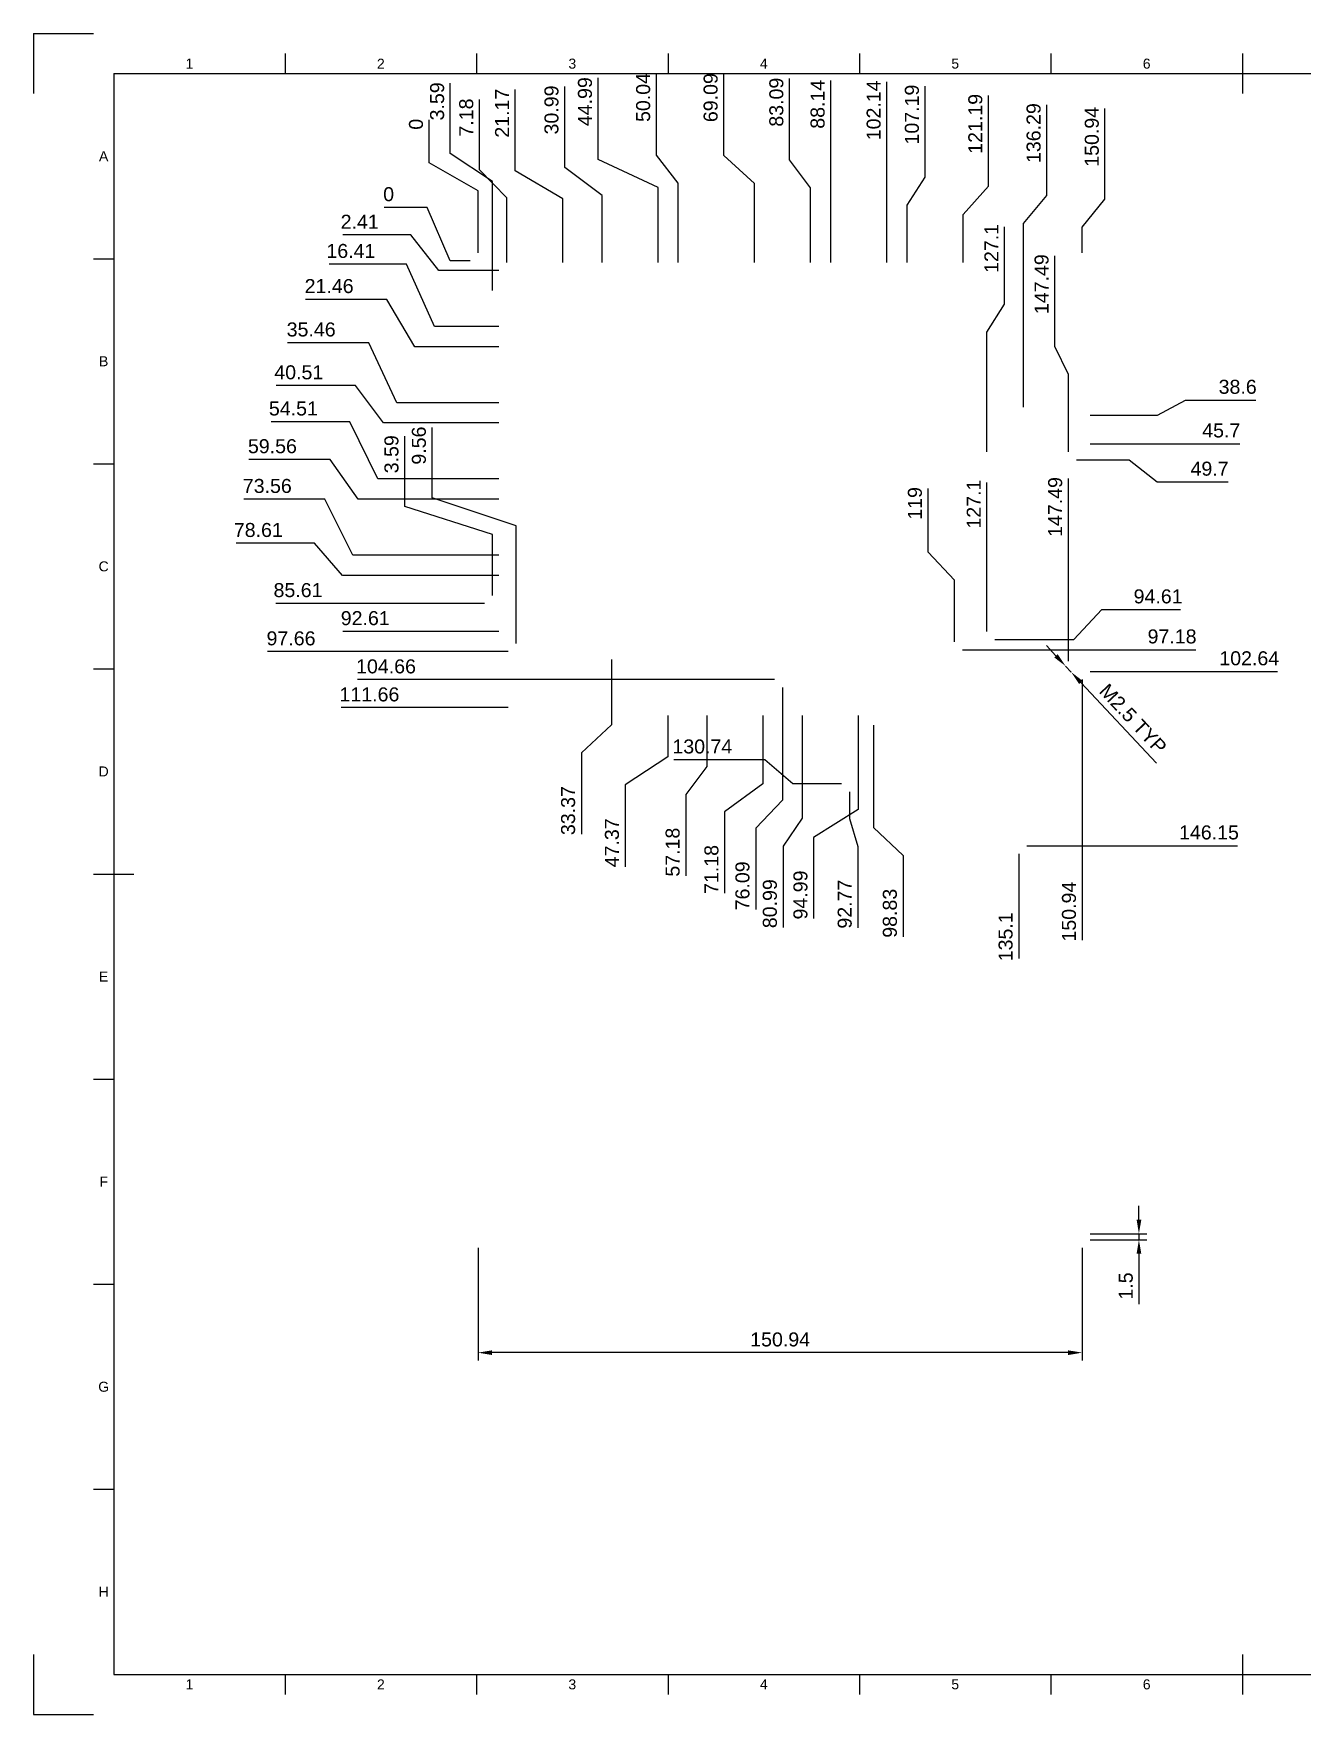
# Paper-space layout 'Sheet1' of a CAD drawing. Header units: millimetres. Extents: x 0 to 594, y 0 to 420.
# Drawn here: x 0 to 317, y 0 to 420 of the extents above; entities that cross this region are included whole.
import ezdxf
from ezdxf.enums import TextEntityAlignment as Align

# ---------------------------------------------------------------- set-up
doc = ezdxf.new("R2010")
doc.units = ezdxf.units.MM
doc.header["$LTSCALE"] = 0.75
doc.layers.add('Border', color=7, linetype='Continuous', lineweight=25)
doc.layers.add('Dimensions', color=7, linetype='Continuous', lineweight=25)
doc.styles.add('FusionTitle', font='')
doc.styles.get("Standard").update_dxf_attribs({"font": 'arial.ttf'})
doc.styles.get('FusionTitle').set_extended_font_data('Arial Unicode MS')
doc.dimstyles.new('ISO-25', dxfattribs={"dimtxt": 3.5, "dimasz": 3.5, "dimexe": 2, "dimexo": 2, "dimgap": 1.5, "dimtad": 1, "dimzin": 12, "dimdsep": 46, "dimtxsty": 'Standard', "dimcen": 0, "dimclrd": 256, "dimclre": 256, "dimclrt": 256, "dimazin": 3, "dimtp": 0.1, "dimtm": 0.1, "dimtfac": 0.714, "dimtmove": 0, "dimatfit": 3, "dimfxl": 1, "dimtzin": 12, "dimarcsym": 0})

# ---------------------------------------------------------------- blocks, each defined once
blk = doc.blocks.new('ISO_A2_SHEET')
at = {"layer": 'Border'}
for p, q in [((0, 420), (15, 420)), ((0, 420), (0, 405)), ((62.8335, 415), (62.8335, 410)), ((110.6668, 415), (110.6668, 410)), ((158.5001, 415), (158.5001, 410)), ((206.3334, 415), (206.3334, 410)), ((254.1667, 415), (254.1667, 410)), ((302, 415), (302, 405)), ((20, 410), (584, 410)), ((20, 410), (20, 10)), ((15, 363.75), (20, 363.75)), ((15, 312.5), (20, 312.5)), ((15, 261.25), (20, 261.25)), ((15, 210), (25, 210)), ((15, 158.75), (20, 158.75)), ((15, 107.5), (20, 107.5)), ((15, 56.25), (20, 56.25)), ((0, 15), (0, 0)), ((302, 15), (302, 5)), ((20, 10), (584, 10)), ((62.8335, 10), (62.8335, 5)), ((110.6668, 10), (110.6668, 5)), ((158.5001, 10), (158.5001, 5)), ((206.3334, 10), (206.3334, 5)), ((254.1667, 10), (254.1667, 5)), ((0, 0), (15, 0))]:
    blk.add_line(p, q, dxfattribs=at)
at = {"layer": 'Border', "style": 'FusionTitle'}
for s, p in [('1', (38.91685, 412.5)), ('2', (86.75015, 412.5)), ('3', (134.58345, 412.5)), ('4', (182.41675, 412.5)), ('5', (230.25005, 412.5)), ('6', (278.08335, 412.5)), ('A', (17.5, 389.375)), ('B', (17.5, 338.125)), ('C', (17.5, 286.875)), ('D', (17.5, 235.625)), ('E', (17.5, 184.375)), ('F', (17.5, 133.125)), ('G', (17.5, 81.875)), ('H', (17.5, 30.625)), ('1', (38.91685, 7.5)), ('2', (86.75015, 7.5)), ('3', (134.58345, 7.5)), ('4', (182.41675, 7.5)), ('5', (230.25005, 7.5)), ('6', (278.08335, 7.5))]:
    blk.add_text(s, height=2.5, dxfattribs=at).set_placement(p, align=Align.MIDDLE)
blk = doc.blocks.new('*D25')
at = {"layer": 'Defpoints', "color": 0, "transparency": 16777216}
for p in [(98.84, 394.71), (111.04, 363.23)]:
    blk.add_point(p, dxfattribs=at)
at = {"layer": 'Dimensions', "lineweight": -2, "transparency": 16777216}
for p, q in [((98.84, 387.71), (98.84, 398.49)), ((111.04, 380.71), (98.84, 387.71)), ((111.04, 365.23), (111.04, 380.71))]:
    blk.add_line(p, q, dxfattribs=at)
at = {"layer": 'Dimensions', "transparency": 16777216, "insert": (95.55, 397.35), "char_height": 3.5, "attachment_point": 5, "rotation": 90}
blk.add_mtext('0', dxfattribs=at)
blk = doc.blocks.new('*D26')
at = {"layer": 'Defpoints', "color": 0, "transparency": 16777216}
for p in [(111.38, 392.99), (118.21, 360.82)]:
    blk.add_point(p, dxfattribs=at)
at = {"layer": 'Dimensions', "lineweight": -2, "transparency": 16777216}
for p, q in [((111.38, 385.99), (111.38, 403.56)), ((118.21, 378.99), (111.38, 385.99)), ((118.21, 362.82), (118.21, 378.99))]:
    blk.add_line(p, q, dxfattribs=at)
at = {"layer": 'Dimensions', "transparency": 16777216, "insert": (108.1, 399.03), "char_height": 3.5, "attachment_point": 5, "rotation": 90}
blk.add_mtext('7.18', dxfattribs=at)
blk = doc.blocks.new('*D27')
at = {"layer": 'Defpoints', "color": 0, "transparency": 16777216}
for p in [(132.69, 393.51), (142.02, 360.82)]:
    blk.add_point(p, dxfattribs=at)
at = {"layer": 'Dimensions', "lineweight": -2, "transparency": 16777216}
for p, q in [((132.69, 386.51), (132.69, 406.82)), ((142.02, 379.51), (132.69, 386.51)), ((142.02, 362.82), (142.02, 379.51))]:
    blk.add_line(p, q, dxfattribs=at)
at = {"layer": 'Dimensions', "transparency": 16777216, "insert": (129.4, 400.92), "char_height": 3.5, "attachment_point": 5, "rotation": 90}
blk.add_mtext('30.99', dxfattribs=at)
blk = doc.blocks.new('*D28')
at = {"layer": 'Defpoints', "color": 0, "transparency": 16777216}
for p in [(104.11, 397.02), (114.62, 353.82)]:
    blk.add_point(p, dxfattribs=at)
at = {"layer": 'Dimensions', "lineweight": -2, "transparency": 16777216}
for p, q in [((104.11, 390.02), (104.11, 407.62)), ((114.62, 383.02), (104.11, 390.02)), ((114.62, 355.82), (114.62, 383.02))]:
    blk.add_line(p, q, dxfattribs=at)
at = {"layer": 'Dimensions', "transparency": 16777216, "insert": (100.83, 403.07), "char_height": 3.5, "attachment_point": 5, "rotation": 90}
blk.add_mtext('3.59', dxfattribs=at)
blk = doc.blocks.new('*D29')
at = {"layer": 'Defpoints', "color": 0, "transparency": 16777216}
for p in [(120.28, 392.68), (132.21, 360.82)]:
    blk.add_point(p, dxfattribs=at)
at = {"layer": 'Dimensions', "lineweight": -2, "transparency": 16777216}
for p, q in [((120.28, 385.68), (120.28, 406.05)), ((132.21, 378.68), (120.28, 385.68)), ((132.21, 362.82), (132.21, 378.68))]:
    blk.add_line(p, q, dxfattribs=at)
at = {"layer": 'Dimensions', "transparency": 16777216, "insert": (117.03, 400.12), "char_height": 3.5, "attachment_point": 5, "rotation": 90}
blk.add_mtext('21.17', dxfattribs=at)
blk = doc.blocks.new('*D30')
at = {"layer": 'Defpoints', "color": 0, "transparency": 16777216}
for p in [(141.05, 395.51), (156.02, 360.82)]:
    blk.add_point(p, dxfattribs=at)
at = {"layer": 'Dimensions', "lineweight": -2, "transparency": 16777216}
for p, q in [((141.05, 388.51), (141.05, 408.97)), ((156.02, 381.51), (141.05, 388.51)), ((156.02, 362.82), (156.02, 381.51))]:
    blk.add_line(p, q, dxfattribs=at)
at = {"layer": 'Dimensions', "transparency": 16777216, "insert": (137.76, 402.99), "char_height": 3.5, "attachment_point": 5, "rotation": 90}
blk.add_mtext('44.99', dxfattribs=at)
blk = doc.blocks.new('*D31')
at = {"layer": 'Defpoints', "color": 0, "transparency": 16777216}
for p in [(155.59, 396.64), (161.07, 360.82)]:
    blk.add_point(p, dxfattribs=at)
at = {"layer": 'Dimensions', "lineweight": -2, "transparency": 16777216}
for p, q in [((155.59, 389.64), (155.59, 409.94)), ((161.07, 382.64), (155.59, 389.64)), ((161.07, 362.82), (161.07, 382.64))]:
    blk.add_line(p, q, dxfattribs=at)
at = {"layer": 'Dimensions', "transparency": 16777216, "insert": (152.3, 404.04), "char_height": 3.5, "attachment_point": 5, "rotation": 90}
blk.add_mtext('50.04', dxfattribs=at)
blk = doc.blocks.new('*D32')
at = {"layer": 'Defpoints', "color": 0, "transparency": 16777216}
for p in [(172.45, 396.58), (180.12, 360.82)]:
    blk.add_point(p, dxfattribs=at)
at = {"layer": 'Dimensions', "lineweight": -2, "transparency": 16777216}
for p, q in [((172.45, 389.58), (172.45, 409.92)), ((180.12, 382.58), (172.45, 389.58)), ((180.12, 362.82), (180.12, 382.58))]:
    blk.add_line(p, q, dxfattribs=at)
at = {"layer": 'Dimensions', "transparency": 16777216, "insert": (169.16, 404), "char_height": 3.5, "attachment_point": 5, "rotation": 90}
blk.add_mtext('69.09', dxfattribs=at)
blk = doc.blocks.new('*D33')
at = {"layer": 'Defpoints', "color": 0, "transparency": 16777216}
for p in [(188.87, 395.45), (194.12, 360.82)]:
    blk.add_point(p, dxfattribs=at)
at = {"layer": 'Dimensions', "lineweight": -2, "transparency": 16777216}
for p, q in [((188.87, 388.45), (188.87, 408.77)), ((194.12, 381.45), (188.87, 388.45)), ((194.12, 362.82), (194.12, 381.45))]:
    blk.add_line(p, q, dxfattribs=at)
at = {"layer": 'Dimensions', "transparency": 16777216, "insert": (185.58, 402.86), "char_height": 3.5, "attachment_point": 5, "rotation": 90}
blk.add_mtext('83.09', dxfattribs=at)
blk = doc.blocks.new('*D34')
at = {"layer": 'Defpoints', "color": 0, "transparency": 16777216}
for p in [(199.17, 394.94), (199.17, 360.82)]:
    blk.add_point(p, dxfattribs=at)
at = {"layer": 'Dimensions', "lineweight": -2, "transparency": 16777216}
blk.add_line((199.17, 362.82), (199.17, 408.25), dxfattribs=at)
at = {"layer": 'Dimensions', "transparency": 16777216, "insert": (195.89, 402.35), "char_height": 3.5, "attachment_point": 5, "rotation": 90}
blk.add_mtext('88.14', dxfattribs=at)
blk = doc.blocks.new('*D35')
at = {"layer": 'Defpoints', "color": 0, "transparency": 16777216}
for p in [(213.17, 392.24), (213.17, 360.82)]:
    blk.add_point(p, dxfattribs=at)
at = {"layer": 'Dimensions', "lineweight": -2, "transparency": 16777216}
blk.add_line((213.17, 362.82), (213.17, 407.93), dxfattribs=at)
at = {"layer": 'Dimensions', "transparency": 16777216, "insert": (209.89, 400.83), "char_height": 3.5, "attachment_point": 5, "rotation": 90}
blk.add_mtext('102.14', dxfattribs=at)
blk = doc.blocks.new('*D36')
at = {"layer": 'Defpoints', "color": 0, "transparency": 16777216}
for p in [(222.72, 391.17), (218.22, 360.82)]:
    blk.add_point(p, dxfattribs=at)
at = {"layer": 'Dimensions', "lineweight": -2, "transparency": 16777216}
for p, q in [((222.72, 384.17), (222.72, 406.88)), ((218.22, 377.17), (222.72, 384.17)), ((218.22, 362.82), (218.22, 377.17))]:
    blk.add_line(p, q, dxfattribs=at)
at = {"layer": 'Dimensions', "transparency": 16777216, "insert": (219.44, 399.77), "char_height": 3.5, "attachment_point": 5, "rotation": 90}
blk.add_mtext('107.19', dxfattribs=at)
blk = doc.blocks.new('*D37')
at = {"layer": 'Defpoints', "color": 0, "transparency": 16777216}
for p in [(238.58, 388.84), (232.22, 360.82)]:
    blk.add_point(p, dxfattribs=at)
at = {"layer": 'Dimensions', "lineweight": -2, "transparency": 16777216}
for p, q in [((238.58, 381.84), (238.58, 404.55)), ((232.22, 374.84), (238.58, 381.84)), ((232.22, 362.82), (232.22, 374.84))]:
    blk.add_line(p, q, dxfattribs=at)
at = {"layer": 'Dimensions', "transparency": 16777216, "insert": (235.29, 397.45), "char_height": 3.5, "attachment_point": 5, "rotation": 90}
blk.add_mtext('121.19', dxfattribs=at)
blk = doc.blocks.new('*D38')
at = {"layer": 'Defpoints', "color": 0, "transparency": 16777216}
for p in [(267.67, 385.62), (261.97, 363.23)]:
    blk.add_point(p, dxfattribs=at)
at = {"layer": 'Dimensions', "lineweight": -2, "transparency": 16777216}
for p, q in [((267.67, 378.62), (267.67, 401.31)), ((261.97, 371.62), (267.67, 378.62)), ((261.97, 365.23), (261.97, 371.62))]:
    blk.add_line(p, q, dxfattribs=at)
at = {"layer": 'Dimensions', "transparency": 16777216, "insert": (264.39, 394.21), "char_height": 3.5, "attachment_point": 5, "rotation": 90}
blk.add_mtext('150.94', dxfattribs=at)
blk = doc.blocks.new('*D39')
at = {"layer": 'Defpoints', "color": 0, "transparency": 16777216}
for p in [(253.13, 386.54), (247.32, 324.63)]:
    blk.add_point(p, dxfattribs=at)
at = {"layer": 'Dimensions', "lineweight": -2, "transparency": 16777216}
for p, q in [((253.13, 379.54), (253.13, 402.24)), ((247.32, 372.54), (253.13, 379.54)), ((247.32, 326.63), (247.32, 372.54))]:
    blk.add_line(p, q, dxfattribs=at)
at = {"layer": 'Dimensions', "transparency": 16777216, "insert": (249.85, 395.14), "char_height": 3.5, "attachment_point": 5, "rotation": 90}
blk.add_mtext('136.29', dxfattribs=at)
blk = doc.blocks.new('*D40')
at = {"layer": 'Defpoints', "color": 0, "transparency": 16777216}
for p in [(242.56, 359.41), (238.14, 313.53)]:
    blk.add_point(p, dxfattribs=at)
at = {"layer": 'Dimensions', "lineweight": -2, "transparency": 16777216}
for p, q in [((242.56, 352.41), (242.56, 371.72)), ((238.14, 345.41), (242.56, 352.41)), ((238.14, 315.53), (238.14, 345.41))]:
    blk.add_line(p, q, dxfattribs=at)
at = {"layer": 'Dimensions', "transparency": 16777216, "insert": (239.3, 366.32), "char_height": 3.5, "attachment_point": 5, "rotation": 90}
blk.add_mtext('127.1', dxfattribs=at)
blk = doc.blocks.new('*D41')
at = {"layer": 'Defpoints', "color": 0, "transparency": 16777216}
for p in [(255.12, 348.79), (258.53, 313.53)]:
    blk.add_point(p, dxfattribs=at)
at = {"layer": 'Dimensions', "lineweight": -2, "transparency": 16777216}
for p, q in [((255.12, 341.79), (255.12, 364.49)), ((258.53, 334.79), (255.12, 341.79)), ((258.53, 315.53), (258.53, 334.79))]:
    blk.add_line(p, q, dxfattribs=at)
at = {"layer": 'Dimensions', "transparency": 16777216, "insert": (251.84, 357.39), "char_height": 3.5, "attachment_point": 5, "rotation": 90}
blk.add_mtext('147.49', dxfattribs=at)
blk = doc.blocks.new('*D42')
at = {"layer": 'Defpoints', "color": 0, "transparency": 16777216}
for p in [(238.14, 295.52), (238.14, 268.62)]:
    blk.add_point(p, dxfattribs=at)
at = {"layer": 'Dimensions', "lineweight": -2, "transparency": 16777216}
blk.add_line((238.14, 270.62), (238.14, 307.83), dxfattribs=at)
at = {"layer": 'Dimensions', "transparency": 16777216, "insert": (234.88, 302.43), "char_height": 3.5, "attachment_point": 5, "rotation": 90}
blk.add_mtext('127.1', dxfattribs=at)
blk = doc.blocks.new('*D43')
at = {"layer": 'Defpoints', "color": 0, "transparency": 16777216}
for p in [(258.53, 293.11), (258.53, 261.2)]:
    blk.add_point(p, dxfattribs=at)
at = {"layer": 'Dimensions', "lineweight": -2, "transparency": 16777216}
blk.add_line((258.53, 263.2), (258.53, 308.82), dxfattribs=at)
at = {"layer": 'Dimensions', "transparency": 16777216, "insert": (255.24, 301.71), "char_height": 3.5, "attachment_point": 5, "rotation": 90}
blk.add_mtext('147.49', dxfattribs=at)
blk = doc.blocks.new('*D44')
at = {"layer": 'Defpoints', "color": 0, "transparency": 16777216}
for p in [(99.55, 311.01), (120.59, 265.57)]:
    blk.add_point(p, dxfattribs=at)
at = {"layer": 'Dimensions', "lineweight": -2, "transparency": 16777216}
for p, q in [((99.55, 304.01), (99.55, 321.6)), ((120.59, 297.01), (99.55, 304.01)), ((120.59, 267.57), (120.59, 297.01))]:
    blk.add_line(p, q, dxfattribs=at)
at = {"layer": 'Dimensions', "transparency": 16777216, "insert": (96.27, 317.05), "char_height": 3.5, "attachment_point": 5, "rotation": 90}
blk.add_mtext('9.56', dxfattribs=at)
blk = doc.blocks.new('*D45')
at = {"layer": 'Defpoints', "color": 0, "transparency": 16777216}
for p in [(92.71, 308.84), (114.62, 277.62)]:
    blk.add_point(p, dxfattribs=at)
at = {"layer": 'Dimensions', "lineweight": -2, "transparency": 16777216}
for p, q in [((92.71, 301.84), (92.71, 319.44)), ((114.62, 294.84), (92.71, 301.84)), ((114.62, 279.62), (114.62, 294.84))]:
    blk.add_line(p, q, dxfattribs=at)
at = {"layer": 'Dimensions', "transparency": 16777216, "insert": (89.42, 314.89), "char_height": 3.5, "attachment_point": 5, "rotation": 90}
blk.add_mtext('3.59', dxfattribs=at)
blk = doc.blocks.new('*D46')
at = {"layer": 'Defpoints', "color": 0, "transparency": 16777216}
for p in [(144.4, 265.57), (136.84, 233.24)]:
    blk.add_point(p, dxfattribs=at)
at = {"layer": 'Dimensions', "lineweight": -2, "transparency": 16777216}
for p, q in [((144.4, 263.57), (144.4, 247.24)), ((144.4, 247.24), (136.84, 240.24)), ((136.84, 240.24), (136.84, 219.93))]:
    blk.add_line(p, q, dxfattribs=at)
at = {"layer": 'Dimensions', "transparency": 16777216, "insert": (133.55, 225.84), "char_height": 3.5, "attachment_point": 5, "rotation": 90}
blk.add_mtext('33.37', dxfattribs=at)
blk = doc.blocks.new('*D47')
at = {"layer": 'Defpoints', "color": 0, "transparency": 16777216}
for p in [(168.22, 251.57), (162.95, 222.87)]:
    blk.add_point(p, dxfattribs=at)
at = {"layer": 'Dimensions', "lineweight": -2, "transparency": 16777216}
for p, q in [((168.22, 249.57), (168.22, 236.87)), ((168.22, 236.87), (162.95, 229.87)), ((162.95, 229.87), (162.95, 209.55))]:
    blk.add_line(p, q, dxfattribs=at)
at = {"layer": 'Dimensions', "transparency": 16777216, "insert": (159.67, 215.46), "char_height": 3.5, "attachment_point": 5, "rotation": 90}
blk.add_mtext('57.18', dxfattribs=at)
blk = doc.blocks.new('*D48')
at = {"layer": 'Defpoints', "color": 0, "transparency": 16777216}
for p in [(158.41, 251.57), (147.79, 225.26)]:
    blk.add_point(p, dxfattribs=at)
at = {"layer": 'Dimensions', "lineweight": -2, "transparency": 16777216}
for p, q in [((158.41, 249.57), (158.41, 239.26)), ((158.41, 239.26), (147.79, 232.26)), ((147.79, 232.26), (147.79, 211.81))]:
    blk.add_line(p, q, dxfattribs=at)
at = {"layer": 'Dimensions', "transparency": 16777216, "insert": (144.5, 217.79), "char_height": 3.5, "attachment_point": 5, "rotation": 90}
blk.add_mtext('47.37', dxfattribs=at)
blk = doc.blocks.new('*D49')
at = {"layer": 'Defpoints', "color": 0, "transparency": 16777216}
for p in [(182.22, 251.57), (172.65, 218.54)]:
    blk.add_point(p, dxfattribs=at)
at = {"layer": 'Dimensions', "lineweight": -2, "transparency": 16777216}
for p, q in [((182.22, 249.57), (182.22, 232.54)), ((182.22, 232.54), (172.65, 225.54)), ((172.65, 225.54), (172.65, 205.25))]:
    blk.add_line(p, q, dxfattribs=at)
at = {"layer": 'Dimensions', "transparency": 16777216, "insert": (169.36, 211.14), "char_height": 3.5, "attachment_point": 5, "rotation": 90}
blk.add_mtext('71.18', dxfattribs=at)
blk = doc.blocks.new('*D50')
at = {"layer": 'Defpoints', "color": 0, "transparency": 16777216}
for p in [(187.12, 258.57), (180.4, 214.43)]:
    blk.add_point(p, dxfattribs=at)
at = {"layer": 'Dimensions', "lineweight": -2, "transparency": 16777216}
for p, q in [((187.12, 256.57), (187.12, 228.43)), ((187.12, 228.43), (180.4, 221.43)), ((180.4, 221.43), (180.4, 201.14))]:
    blk.add_line(p, q, dxfattribs=at)
at = {"layer": 'Dimensions', "transparency": 16777216, "insert": (177.11, 207.04), "char_height": 3.5, "attachment_point": 5, "rotation": 90}
blk.add_mtext('76.09', dxfattribs=at)
blk = doc.blocks.new('*D51')
at = {"layer": 'Defpoints', "color": 0, "transparency": 16777216}
for p in [(192.03, 251.57), (187.24, 209.99)]:
    blk.add_point(p, dxfattribs=at)
at = {"layer": 'Dimensions', "lineweight": -2, "transparency": 16777216}
for p, q in [((192.03, 249.57), (192.03, 223.99)), ((192.03, 223.99), (187.24, 216.99)), ((187.24, 216.99), (187.24, 196.67))]:
    blk.add_line(p, q, dxfattribs=at)
at = {"layer": 'Dimensions', "transparency": 16777216, "insert": (183.96, 202.58), "char_height": 3.5, "attachment_point": 5, "rotation": 90}
blk.add_mtext('80.99', dxfattribs=at)
blk = doc.blocks.new('*D52')
at = {"layer": 'Defpoints', "color": 0, "transparency": 16777216}
for p in [(206.03, 251.57), (194.88, 212.15)]:
    blk.add_point(p, dxfattribs=at)
at = {"layer": 'Dimensions', "lineweight": -2, "transparency": 16777216}
for p, q in [((206.03, 249.57), (206.03, 226.15)), ((206.03, 226.15), (194.88, 219.15)), ((194.88, 219.15), (194.88, 198.84))]:
    blk.add_line(p, q, dxfattribs=at)
at = {"layer": 'Dimensions', "transparency": 16777216, "insert": (191.6, 204.75), "char_height": 3.5, "attachment_point": 5, "rotation": 90}
blk.add_mtext('94.99', dxfattribs=at)
blk = doc.blocks.new('*D53')
at = {"layer": 'Defpoints', "color": 0, "transparency": 16777216}
for p in [(203.8, 232.5), (205.94, 209.87)]:
    blk.add_point(p, dxfattribs=at)
at = {"layer": 'Dimensions', "lineweight": -2, "transparency": 16777216}
for p, q in [((203.8, 230.5), (203.8, 223.87)), ((203.8, 223.87), (205.94, 216.87)), ((205.94, 216.87), (205.94, 196.56))]:
    blk.add_line(p, q, dxfattribs=at)
at = {"layer": 'Dimensions', "transparency": 16777216, "insert": (202.66, 202.47), "char_height": 3.5, "attachment_point": 5, "rotation": 90}
blk.add_mtext('92.77', dxfattribs=at)
blk = doc.blocks.new('*D54')
at = {"layer": 'Defpoints', "color": 0, "transparency": 16777216}
for p in [(209.87, 249.16), (217.23, 207.6)]:
    blk.add_point(p, dxfattribs=at)
at = {"layer": 'Dimensions', "lineweight": -2, "transparency": 16777216}
for p, q in [((209.87, 247.16), (209.87, 221.6)), ((209.87, 221.6), (217.23, 214.6)), ((217.23, 214.6), (217.23, 194.28))]:
    blk.add_line(p, q, dxfattribs=at)
at = {"layer": 'Dimensions', "transparency": 16777216, "insert": (213.94, 200.19), "char_height": 3.5, "attachment_point": 5, "rotation": 90}
blk.add_mtext('98.83', dxfattribs=at)
blk = doc.blocks.new('*D55')
at = {"layer": 'Defpoints', "color": 0, "transparency": 16777216}
for p in [(246.14, 217.08), (246.14, 201.21)]:
    blk.add_point(p, dxfattribs=at)
at = {"layer": 'Dimensions', "lineweight": -2, "transparency": 16777216}
blk.add_line((246.14, 215.08), (246.14, 188.91), dxfattribs=at)
at = {"layer": 'Dimensions', "transparency": 16777216, "insert": (242.85, 194.31), "char_height": 3.5, "attachment_point": 5, "rotation": 90}
blk.add_mtext('135.1', dxfattribs=at)
blk = doc.blocks.new('*D56')
at = {"layer": 'Defpoints', "color": 0, "transparency": 16777216}
for p in [(261.97, 260.59), (261.97, 209.19)]:
    blk.add_point(p, dxfattribs=at)
at = {"layer": 'Dimensions', "lineweight": -2, "transparency": 16777216}
blk.add_line((261.97, 258.59), (261.97, 193.5), dxfattribs=at)
at = {"layer": 'Dimensions', "transparency": 16777216, "insert": (258.69, 200.6), "char_height": 3.5, "attachment_point": 5, "rotation": 90}
blk.add_mtext('150.94', dxfattribs=at)
blk = doc.blocks.new('*D57')
at = {"layer": 'Defpoints', "color": 0, "transparency": 16777216}
for p in [(91.34, 376.57), (111.04, 363.23)]:
    blk.add_point(p, dxfattribs=at)
at = {"layer": 'Dimensions', "lineweight": -2, "transparency": 16777216}
for p, q in [((98.34, 376.57), (87.55, 376.57)), ((104.04, 363.23), (98.34, 376.57)), ((109.04, 363.23), (104.04, 363.23))]:
    blk.add_line(p, q, dxfattribs=at)
at = {"layer": 'Dimensions', "transparency": 16777216, "insert": (88.7, 379.86), "char_height": 3.5, "attachment_point": 5}
blk.add_mtext('0', dxfattribs=at)
blk = doc.blocks.new('*D58')
at = {"layer": 'Defpoints', "color": 0, "transparency": 16777216}
for p in [(87.21, 369.73), (118.21, 360.82)]:
    blk.add_point(p, dxfattribs=at)
at = {"layer": 'Dimensions', "lineweight": -2, "transparency": 16777216}
for p, q in [((94.21, 369.73), (77.23, 369.73)), ((101.21, 360.82), (94.21, 369.73)), ((116.21, 360.82), (101.21, 360.82))]:
    blk.add_line(p, q, dxfattribs=at)
at = {"layer": 'Dimensions', "transparency": 16777216, "insert": (81.47, 372.99), "char_height": 3.5, "attachment_point": 5}
blk.add_mtext('2.41', dxfattribs=at)
blk = doc.blocks.new('*D59')
at = {"layer": 'Defpoints', "color": 0, "transparency": 16777216}
for p in [(86.17, 362.38), (118.21, 346.82)]:
    blk.add_point(p, dxfattribs=at)
at = {"layer": 'Dimensions', "lineweight": -2, "transparency": 16777216}
for p, q in [((93.17, 362.38), (73.87, 362.38)), ((100.17, 346.82), (93.17, 362.38)), ((116.21, 346.82), (100.17, 346.82))]:
    blk.add_line(p, q, dxfattribs=at)
at = {"layer": 'Dimensions', "transparency": 16777216, "insert": (79.27, 365.67), "char_height": 3.5, "attachment_point": 5}
blk.add_mtext('16.41', dxfattribs=at)
blk = doc.blocks.new('*D60')
at = {"layer": 'Defpoints', "color": 0, "transparency": 16777216}
for p in [(81.27, 353.6), (118.21, 341.77)]:
    blk.add_point(p, dxfattribs=at)
at = {"layer": 'Dimensions', "lineweight": -2, "transparency": 16777216}
for p, q in [((88.27, 353.6), (67.9, 353.6)), ((95.27, 341.77), (88.27, 353.6)), ((116.21, 341.77), (95.27, 341.77))]:
    blk.add_line(p, q, dxfattribs=at)
at = {"layer": 'Dimensions', "transparency": 16777216, "insert": (73.83, 356.89), "char_height": 3.5, "attachment_point": 5}
blk.add_mtext('21.46', dxfattribs=at)
blk = doc.blocks.new('*D61')
at = {"layer": 'Defpoints', "color": 0, "transparency": 16777216}
for p in [(76.75, 342.76), (118.21, 327.77)]:
    blk.add_point(p, dxfattribs=at)
at = {"layer": 'Dimensions', "lineweight": -2, "transparency": 16777216}
for p, q in [((83.75, 342.76), (63.44, 342.76)), ((90.75, 327.77), (83.75, 342.76)), ((116.21, 327.77), (90.75, 327.77))]:
    blk.add_line(p, q, dxfattribs=at)
at = {"layer": 'Dimensions', "transparency": 16777216, "insert": (69.34, 346.05), "char_height": 3.5, "attachment_point": 5}
blk.add_mtext('35.46', dxfattribs=at)
blk = doc.blocks.new('*D62')
at = {"layer": 'Defpoints', "color": 0, "transparency": 16777216}
for p in [(73.39, 332.05), (118.21, 322.72)]:
    blk.add_point(p, dxfattribs=at)
at = {"layer": 'Dimensions', "lineweight": -2, "transparency": 16777216}
for p, q in [((80.39, 332.05), (60.61, 332.05)), ((87.39, 322.72), (80.39, 332.05)), ((116.21, 322.72), (87.39, 322.72))]:
    blk.add_line(p, q, dxfattribs=at)
at = {"layer": 'Dimensions', "transparency": 16777216, "insert": (66.25, 335.34), "char_height": 3.5, "attachment_point": 5}
blk.add_mtext('40.51', dxfattribs=at)
blk = doc.blocks.new('*D63')
at = {"layer": 'Defpoints', "color": 0, "transparency": 16777216}
for p in [(71.97, 323.02), (118.21, 308.72)]:
    blk.add_point(p, dxfattribs=at)
at = {"layer": 'Dimensions', "lineweight": -2, "transparency": 16777216}
for p, q in [((78.97, 323.02), (59.33, 323.02)), ((85.97, 308.72), (78.97, 323.02)), ((116.21, 308.72), (85.97, 308.72))]:
    blk.add_line(p, q, dxfattribs=at)
at = {"layer": 'Dimensions', "transparency": 16777216, "insert": (64.9, 326.3), "char_height": 3.5, "attachment_point": 5}
blk.add_mtext('54.51', dxfattribs=at)
blk = doc.blocks.new('*D64')
at = {"layer": 'Defpoints', "color": 0, "transparency": 16777216}
for p in [(67.06, 313.59), (118.21, 303.67)]:
    blk.add_point(p, dxfattribs=at)
at = {"layer": 'Dimensions', "lineweight": -2, "transparency": 16777216}
for p, q in [((74.06, 313.59), (53.75, 313.59)), ((81.06, 303.67), (74.06, 313.59)), ((116.21, 303.67), (81.06, 303.67))]:
    blk.add_line(p, q, dxfattribs=at)
at = {"layer": 'Dimensions', "transparency": 16777216, "insert": (59.66, 316.88), "char_height": 3.5, "attachment_point": 5}
blk.add_mtext('59.56', dxfattribs=at)
blk = doc.blocks.new('*D65')
at = {"layer": 'Defpoints', "color": 0, "transparency": 16777216}
for p in [(65.77, 303.66), (118.21, 289.67)]:
    blk.add_point(p, dxfattribs=at)
at = {"layer": 'Dimensions', "lineweight": -2, "transparency": 16777216}
for p, q in [((72.77, 303.66), (52.49, 303.66)), ((79.77, 289.67), (72.77, 303.66)), ((116.21, 289.67), (79.77, 289.67))]:
    blk.add_line(p, q, dxfattribs=at)
at = {"layer": 'Dimensions', "transparency": 16777216, "insert": (58.38, 306.95), "char_height": 3.5, "attachment_point": 5}
blk.add_mtext('73.56', dxfattribs=at)
blk = doc.blocks.new('*D66')
at = {"layer": 'Defpoints', "color": 0, "transparency": 16777216}
for p in [(73.13, 277.62), (114.62, 277.62)]:
    blk.add_point(p, dxfattribs=at)
at = {"layer": 'Dimensions', "lineweight": -2, "transparency": 16777216}
blk.add_line((112.62, 277.62), (60.49, 277.62), dxfattribs=at)
at = {"layer": 'Dimensions', "transparency": 16777216, "insert": (66.06, 280.91), "char_height": 3.5, "attachment_point": 5}
blk.add_mtext('85.61', dxfattribs=at)
blk = doc.blocks.new('*D67')
at = {"layer": 'Defpoints', "color": 0, "transparency": 16777216}
for p in [(63.19, 292.65), (118.21, 284.62)]:
    blk.add_point(p, dxfattribs=at)
at = {"layer": 'Dimensions', "lineweight": -2, "transparency": 16777216}
for p, q in [((70.19, 292.65), (50.58, 292.65)), ((77.19, 284.62), (70.19, 292.65)), ((116.21, 284.62), (77.19, 284.62))]:
    blk.add_line(p, q, dxfattribs=at)
at = {"layer": 'Dimensions', "transparency": 16777216, "insert": (56.14, 295.94), "char_height": 3.5, "attachment_point": 5}
blk.add_mtext('78.61', dxfattribs=at)
blk = doc.blocks.new('*D68')
at = {"layer": 'Defpoints', "color": 0, "transparency": 16777216}
for p in [(89.92, 270.62), (118.21, 270.62)]:
    blk.add_point(p, dxfattribs=at)
at = {"layer": 'Dimensions', "lineweight": -2, "transparency": 16777216}
blk.add_line((116.21, 270.62), (77.28, 270.62), dxfattribs=at)
at = {"layer": 'Dimensions', "transparency": 16777216, "insert": (82.85, 273.91), "char_height": 3.5, "attachment_point": 5}
blk.add_mtext('92.61', dxfattribs=at)
blk = doc.blocks.new('*D69')
at = {"layer": 'Defpoints', "color": 0, "transparency": 16777216}
for p in [(71.71, 265.57), (120.59, 265.57)]:
    blk.add_point(p, dxfattribs=at)
at = {"layer": 'Dimensions', "lineweight": -2, "transparency": 16777216}
blk.add_line((118.59, 265.57), (58.4, 265.57), dxfattribs=at)
at = {"layer": 'Dimensions', "transparency": 16777216, "insert": (64.31, 268.86), "char_height": 3.5, "attachment_point": 5}
blk.add_mtext('97.66', dxfattribs=at)
blk = doc.blocks.new('*D70')
at = {"layer": 'Defpoints', "color": 0, "transparency": 16777216}
for p in [(92.5, 251.57), (120.59, 251.57)]:
    blk.add_point(p, dxfattribs=at)
at = {"layer": 'Dimensions', "lineweight": -2, "transparency": 16777216}
blk.add_line((118.59, 251.57), (76.8, 251.57), dxfattribs=at)
at = {"layer": 'Dimensions', "transparency": 16777216, "insert": (83.9, 254.86), "char_height": 3.5, "attachment_point": 5}
blk.add_mtext('111.66', dxfattribs=at)
blk = doc.blocks.new('*D71')
at = {"layer": 'Defpoints', "color": 0, "transparency": 16777216}
for p in [(175.67, 238.55), (203.8, 232.5)]:
    blk.add_point(p, dxfattribs=at)
at = {"layer": 'Dimensions', "lineweight": -2, "transparency": 16777216}
for p, q in [((182.67, 238.55), (159.98, 238.55)), ((189.67, 232.5), (182.67, 238.55)), ((201.8, 232.5), (189.67, 232.5))]:
    blk.add_line(p, q, dxfattribs=at)
at = {"layer": 'Dimensions', "transparency": 16777216, "insert": (167.07, 241.84), "char_height": 3.5, "attachment_point": 5}
blk.add_mtext('130.74', dxfattribs=at)
blk = doc.blocks.new('*D72')
at = {"layer": 'Defpoints', "color": 0, "transparency": 16777216}
for p in [(96.64, 258.57), (187.12, 258.57)]:
    blk.add_point(p, dxfattribs=at)
at = {"layer": 'Dimensions', "lineweight": -2, "transparency": 16777216}
blk.add_line((185.12, 258.57), (80.95, 258.57), dxfattribs=at)
at = {"layer": 'Dimensions', "transparency": 16777216, "insert": (88.04, 261.86), "char_height": 3.5, "attachment_point": 5}
blk.add_mtext('104.66', dxfattribs=at)
blk = doc.blocks.new('*D73')
at = {"layer": 'Defpoints', "color": 0, "transparency": 16777216}
for p in [(246.14, 217.08), (285.04, 217.08)]:
    blk.add_point(p, dxfattribs=at)
at = {"layer": 'Dimensions', "lineweight": -2, "transparency": 16777216}
blk.add_line((248.14, 217.08), (300.77, 217.08), dxfattribs=at)
at = {"layer": 'Dimensions', "transparency": 16777216, "insert": (293.65, 220.37), "char_height": 3.5, "attachment_point": 5}
blk.add_mtext('146.15', dxfattribs=at)
blk = doc.blocks.new('*D74')
at = {"layer": 'Defpoints', "color": 0, "transparency": 16777216}
for p in [(261.97, 260.59), (295.12, 260.59)]:
    blk.add_point(p, dxfattribs=at)
at = {"layer": 'Dimensions', "lineweight": -2, "transparency": 16777216}
blk.add_line((263.97, 260.59), (310.81, 260.59), dxfattribs=at)
at = {"layer": 'Dimensions', "transparency": 16777216, "insert": (303.71, 263.88), "char_height": 3.5, "attachment_point": 5}
blk.add_mtext('102.64', dxfattribs=at)
blk = doc.blocks.new('*D75')
at = {"layer": 'Defpoints', "color": 0, "transparency": 16777216}
for p in [(261.97, 317.53), (290.6, 317.53)]:
    blk.add_point(p, dxfattribs=at)
at = {"layer": 'Dimensions', "lineweight": -2, "transparency": 16777216}
blk.add_line((263.97, 317.53), (301.34, 317.53), dxfattribs=at)
at = {"layer": 'Dimensions', "transparency": 16777216, "insert": (296.72, 320.81), "char_height": 3.5, "attachment_point": 5}
blk.add_mtext('45.7', dxfattribs=at)
blk = doc.blocks.new('*D76')
at = {"layer": 'Defpoints', "color": 0, "transparency": 16777216}
for p in [(258.53, 313.53), (287.68, 307.97)]:
    blk.add_point(p, dxfattribs=at)
at = {"layer": 'Dimensions', "lineweight": -2, "transparency": 16777216}
for p, q in [((260.53, 313.53), (273.68, 313.53)), ((273.68, 313.53), (280.68, 307.97)), ((280.68, 307.97), (298.41, 307.97))]:
    blk.add_line(p, q, dxfattribs=at)
at = {"layer": 'Dimensions', "transparency": 16777216, "insert": (293.8, 311.26), "char_height": 3.5, "attachment_point": 5}
blk.add_mtext('49.7', dxfattribs=at)
blk = doc.blocks.new('*D77')
at = {"layer": 'Defpoints', "color": 0, "transparency": 16777216}
for p in [(294.77, 328.43), (261.97, 324.63)]:
    blk.add_point(p, dxfattribs=at)
at = {"layer": 'Dimensions', "lineweight": -2, "transparency": 16777216}
for p, q in [((280.77, 324.63), (287.77, 328.43)), ((287.77, 328.43), (305.36, 328.43)), ((263.97, 324.63), (280.77, 324.63))]:
    blk.add_line(p, q, dxfattribs=at)
at = {"layer": 'Dimensions', "transparency": 16777216, "insert": (300.82, 331.72), "char_height": 3.5, "attachment_point": 5}
blk.add_mtext('38.6', dxfattribs=at)
blk = doc.blocks.new('*D78')
at = {"layer": 'Defpoints', "color": 0, "transparency": 16777216}
for p in [(273.88, 276.06), (238.14, 268.62)]:
    blk.add_point(p, dxfattribs=at)
at = {"layer": 'Dimensions', "lineweight": -2, "transparency": 16777216}
for p, q in [((259.88, 268.62), (266.88, 276.06)), ((266.88, 276.06), (286.51, 276.06)), ((240.14, 268.62), (259.88, 268.62))]:
    blk.add_line(p, q, dxfattribs=at)
at = {"layer": 'Dimensions', "transparency": 16777216, "insert": (280.94, 279.35), "char_height": 3.5, "attachment_point": 5}
blk.add_mtext('94.61', dxfattribs=at)
blk = doc.blocks.new('*D79')
at = {"layer": 'Defpoints', "color": 0, "transparency": 16777216}
for p in [(230.04, 266.05), (277.02, 266.05)]:
    blk.add_point(p, dxfattribs=at)
at = {"layer": 'Dimensions', "lineweight": -2, "transparency": 16777216}
blk.add_line((232.04, 266.05), (290.34, 266.05), dxfattribs=at)
at = {"layer": 'Dimensions', "transparency": 16777216, "insert": (284.43, 269.34), "char_height": 3.5, "attachment_point": 5}
blk.add_mtext('97.18', dxfattribs=at)
blk = doc.blocks.new('*D80')
at = {"layer": 'Defpoints', "color": 0, "transparency": 16777216}
for p in [(223.47, 297.4), (230.04, 266.05)]:
    blk.add_point(p, dxfattribs=at)
at = {"layer": 'Dimensions', "lineweight": -2, "transparency": 16777216}
for p, q in [((223.47, 290.4), (223.47, 306.31)), ((230.04, 283.4), (223.47, 290.4)), ((230.04, 268.05), (230.04, 283.4))]:
    blk.add_line(p, q, dxfattribs=at)
at = {"layer": 'Dimensions', "transparency": 16777216, "insert": (220.19, 302.61), "char_height": 3.5, "attachment_point": 5, "rotation": 90}
blk.add_mtext('119', dxfattribs=at)
blk = doc.blocks.new('*D82')
at = {"layer": 'Defpoints', "color": 0, "transparency": 16777216}
for p in [(111.04, 118.59), (261.97, 118.59), (111.04, 90.39)]:
    blk.add_point(p, dxfattribs=at)
at = {"layer": 'Dimensions', "lineweight": -2, "transparency": 16777216}
for p, q in [((111.04, 116.59), (111.04, 88.39)), ((261.97, 116.59), (261.97, 88.39)), ((258.47, 90.39), (114.54, 90.39))]:
    blk.add_line(p, q, dxfattribs=at)
at = {"layer": 'Dimensions', "transparency": 16777216}
for points in [[(114.54, 90.97), (114.54, 89.8), (111.04, 90.39)], [(258.47, 90.97), (258.47, 89.8), (261.97, 90.39)]]:
    blk.add_solid(points, dxfattribs=at)
at = {"layer": 'Dimensions', "transparency": 16777216, "insert": (186.51, 93.67), "char_height": 3.5, "attachment_point": 5}
blk.add_mtext('150.94', dxfattribs=at)
blk = doc.blocks.new('*D83')
at = {"layer": 'Defpoints', "color": 0, "transparency": 16777216}
for p in [(261.97, 120.09), (261.97, 118.59), (276.15, 118.59)]:
    blk.add_point(p, dxfattribs=at)
at = {"layer": 'Dimensions', "lineweight": -2, "transparency": 16777216}
for p, q in [((276.15, 123.59), (276.15, 127.09)), ((263.97, 120.09), (278.15, 120.09)), ((263.97, 118.59), (278.15, 118.59)), ((276.15, 120.09), (276.15, 118.59)), ((276.15, 115.09), (276.15, 102.52))]:
    blk.add_line(p, q, dxfattribs=at)
at = {"layer": 'Dimensions', "transparency": 16777216}
for points in [[(275.57, 123.59), (276.74, 123.59), (276.15, 120.09)], [(275.57, 115.09), (276.74, 115.09), (276.15, 118.59)]]:
    blk.add_solid(points, dxfattribs=at)
at = {"layer": 'Dimensions', "transparency": 16777216, "insert": (272.87, 107.05), "char_height": 3.5, "attachment_point": 5, "rotation": 90}
blk.add_mtext('1.5', dxfattribs=at)
blk = doc.blocks.new('*D84')
at = {"layer": 'Defpoints', "color": 0, "transparency": 16777216}
for p in [(257.82, 261.96), (259.24, 260.44)]:
    blk.add_point(p, dxfattribs=at)
at = {"layer": 'Dimensions', "lineweight": -2, "transparency": 16777216}
for p, q in [((255.43, 264.51), (253.03, 267.06)), ((257.82, 261.96), (259.24, 260.44)), ((280.54, 237.69), (261.63, 257.89))]:
    blk.add_line(p, q, dxfattribs=at)
at = {"layer": 'Dimensions', "transparency": 16777216}
for points in [[(255.85, 264.91), (255, 264.11), (257.82, 261.96)], [(262.05, 258.28), (261.2, 257.49), (259.24, 260.44)]]:
    blk.add_solid(points, dxfattribs=at)
at = {"layer": 'Dimensions', "transparency": 16777216, "insert": (274.68, 248.76), "char_height": 3.5, "attachment_point": 5, "rotation": 313.1193}
blk.add_mtext('M2.5 TYP', dxfattribs=at)

psp = doc.layouts.new('Sheet1')

# ---------------------------------------------------------------- block references
at = {"layer": 'Border'}
psp.add_blockref('ISO_A2_SHEET', (0, 0), dxfattribs=at)

# ---------------------------------------------------------------- dimensions: what is measured, and where the dimension line sits
at = {"layer": 'Dimensions'}
for feature_location, offset, dtype, origin, picture, middle in [((114.624, 353.819), (-10.511, 43.201), 1, (111.036, 363.232), '*D28', (100.825, 403.068)), ((161.074, 360.819), (-5.489, 35.824), 1, (111.036, 363.232), '*D31', (152.298, 404.041)), ((180.124, 360.819), (-7.676, 35.761), 1, (111.036, 363.232), '*D32', (169.162, 403.998)), ((156.024, 360.819), (-14.974, 34.691), 1, (111.036, 363.232), '*D30', (137.763, 402.99)), ((194.124, 360.819), (-5.252, 34.629), 1, (111.036, 363.232), '*D33', (185.584, 402.859)), ((199.174, 360.819), (0, 34.125), 1, (111.036, 363.232), '*D34', (195.887, 402.345)), ((213.174, 360.819), (0, 31.421), 1, (111.036, 363.232), '*D35', (209.887, 400.833)), ((118.212, 360.819), (-6.83, 32.175), 1, (111.036, 363.232), '*D26', (108.095, 399.029)), ((218.224, 360.819), (4.501, 30.352), 1, (111.036, 363.232), '*D36', (219.438, 399.775)), ((142.024, 360.819), (-9.337, 32.69), 1, (111.036, 363.232), '*D27', (129.4, 400.917)), ((132.2113, 360.8191), (-11.9264, 31.8613), 1, (111.0365, 363.2321), '*D29', (117.0277, 400.1155)), ((232.224, 360.819), (6.357, 28.025), 1, (111.036, 363.232), '*D37', (235.295, 397.448)), ((247.324, 324.632), (5.81, 61.903), 1, (111.036, 363.232), '*D39', (249.846, 395.139)), ((261.974, 363.232), (5.7, 22.39), 1, (111.036, 363.232), '*D38', (264.387, 394.215)), ((111.036461332, 363.232067452), (-12.197271395, 31.479287723), 1, (111.036461332, 363.232067452), '*D25', (95.55218448, 397.352555721)), ((111.036461332, 363.232067452), (-19.699535876, 13.342695828), 0, (111.036461332, 363.232067452), '*D57', (88.69572491, 379.861768737)), ((118.212, 360.819), (-31.007, 8.916), 0, (111.036, 363.232), '*D58', (81.467, 372.992)), ((238.136, 313.532), (4.42, 45.881), 1, (111.036, 363.232), '*D40', (239.299, 366.316)), ((118.212, 346.819), (-32.04, 15.559), 0, (111.036, 363.232), '*D59', (79.269, 365.665)), ((118.212, 284.619), (-55.024, 8.031), 0, (111.036, 363.232), '*D67', (56.135, 295.937)), ((118.212, 289.67), (-52.441, 13.988), 0, (111.036, 363.232), '*D65', (58.381, 306.945)), ((118.212, 303.669), (-51.15, 9.926), 0, (111.036, 363.232), '*D64', (59.658, 316.882)), ((120.593, 265.569), (-48.883, 0), 0, (111.036, 363.232), '*D69', (64.306, 268.856)), ((118.212, 308.72), (-46.243, 14.296), 0, (111.036, 363.232), '*D63', (64.901, 326.303)), ((114.624, 277.619), (-41.493, 0), 0, (111.036, 363.232), '*D66', (66.061, 280.906)), ((118.212, 322.719), (-44.823, 9.331), 0, (111.036, 363.232), '*D62', (66.251, 335.337)), ((118.212, 327.769), (-41.466, 14.993), 0, (111.036, 363.232), '*D61', (69.343, 346.05)), ((118.212, 341.769), (-36.947, 11.833), 0, (111.036, 363.232), '*D60', (73.831, 356.89)), ((120.593, 251.569), (-28.094, 0), 0, (111.036, 363.232), '*D70', (83.9, 254.856)), ((118.212, 270.62), (-28.295, 0), 0, (111.036, 363.232), '*D68', (82.849, 273.907)), ((187.123, 258.569), (-90.48, 0), 0, (111.036, 363.232), '*D72', (88.045, 261.856)), ((114.624, 277.619), (-21.913, 31.224), 1, (111.036, 363.232), '*D45', (89.423, 314.891)), ((120.593, 265.569), (-21.04, 45.44), 1, (111.036, 363.232), '*D44', (96.266, 317.053)), ((258.528, 313.532), (-3.405, 35.253), 1, (111.036, 363.232), '*D41', (251.836, 357.389)), ((238.136, 268.62), (0, 26.903), 1, (111.036, 363.232), '*D42', (234.879, 302.426)), ((258.528, 261.198), (0, 31.91), 1, (111.036, 363.232), '*D43', (255.241, 301.711)), ((144.404, 265.569), (-7.563, -32.33), 1, (111.036, 363.232), '*D46', (133.553, 225.835)), ((168.218, 251.569), (-5.264, -28.702), 1, (111.036, 363.232), '*D47', (159.667, 215.459)), ((158.405, 251.569), (-10.617, -26.308), 1, (111.036, 363.232), '*D48', (144.5, 217.785)), ((182.218, 251.569), (-9.571, -33.033), 1, (111.036, 363.232), '*D49', (169.36, 211.142)), ((187.123, 258.569), (-6.723, -44.135), 1, (111.036, 363.232), '*D50', (177.114, 207.039)), ((192.029, 251.569), (-4.787, -41.581), 1, (111.036, 363.232), '*D51', (183.955, 202.578)), ((206.03, 251.569), (-11.148, -39.415), 1, (111.036, 363.232), '*D52', (191.595, 204.745)), ((203.804, 232.496), (2.14, -22.621), 1, (111.036, 363.232), '*D53', (202.656, 202.47)), ((209.869, 249.156), (7.363, -41.561), 1, (111.036, 363.232), '*D54', (213.944, 200.19)), ((246.136, 217.085), (0, -15.872), 1, (111.036, 363.232), '*D55', (242.848, 194.31)), ((261.974, 260.59), (0, -51.399), 1, (111.036, 363.232), '*D56', (258.687, 200.598)), ((203.804, 232.496), (-28.137, 6.052), 0, (111.036, 363.232), '*D71', (167.073, 241.837)), ((246.136, 217.085), (38.905, 0), 0, (111.036, 363.232), '*D73', (293.655, 220.372)), ((261.974, 260.59), (33.145, 0), 0, (111.036, 363.232), '*D74', (303.712, 263.877)), ((261.974, 317.532), (28.629, 0), 0, (111.036, 363.232), '*D75', (296.719, 320.812)), ((258.528, 313.532), (29.153, -5.56), 0, (111.036, 363.232), '*D76', (293.797, 311.259)), ((261.974, 324.632), (32.801, 3.799), 0, (111.036, 363.232), '*D77', (300.818, 331.72)), ((238.136, 268.62), (35.74, 7.441), 0, (111.036, 363.232), '*D78', (280.943, 279.348)), ((230.037, 266.05), (46.985, 0), 0, (111.036, 363.232), '*D79', (284.431, 269.337)), ((230.037, 266.05), (-6.565, 31.353), 1, (111.036, 363.232), '*D80', (220.185, 302.608))]:
    dim = psp.add_ordinate_dim(feature_location=feature_location, offset=offset, dtype=dtype, origin=origin, dimstyle='ISO-25', override={"dimlfac": -1}, dxfattribs=at)
    dim.commit()
    dim.dimension.update_dxf_attribs({"geometry": picture, "text_midpoint": middle})
dim = psp.add_diameter_dim_2p(p1=(257.818, 261.955), p2=(259.237, 260.44), text='M2.5 TYP', dimstyle='ISO-25', override={"dimlfac": -1, "dimclrd": 256, "dimclre": 256}, dxfattribs=at)
dim.commit()
dim.dimension.update_dxf_attribs({"geometry": '*D84', "text_midpoint": (272.279, 246.512)})
for p1, p2, distance, picture, middle in [((261.974, 120.085), (261.974, 118.585), 14.18, '*D83', (272.867, 107.051)), ((261.974, 118.585), (111.036, 118.585), 28.198, '*D82', (186.505, 93.674))]:
    dim = psp.add_aligned_dim(p1=p1, p2=p2, distance=distance, dimstyle='ISO-25', override={"dimlfac": -1, "dimclrd": 256, "dimclre": 256}, dxfattribs=at)
    dim.commit()
    dim.dimension.update_dxf_attribs({"geometry": picture, "text_midpoint": middle})

doc.saveas('drawing.dxf')
